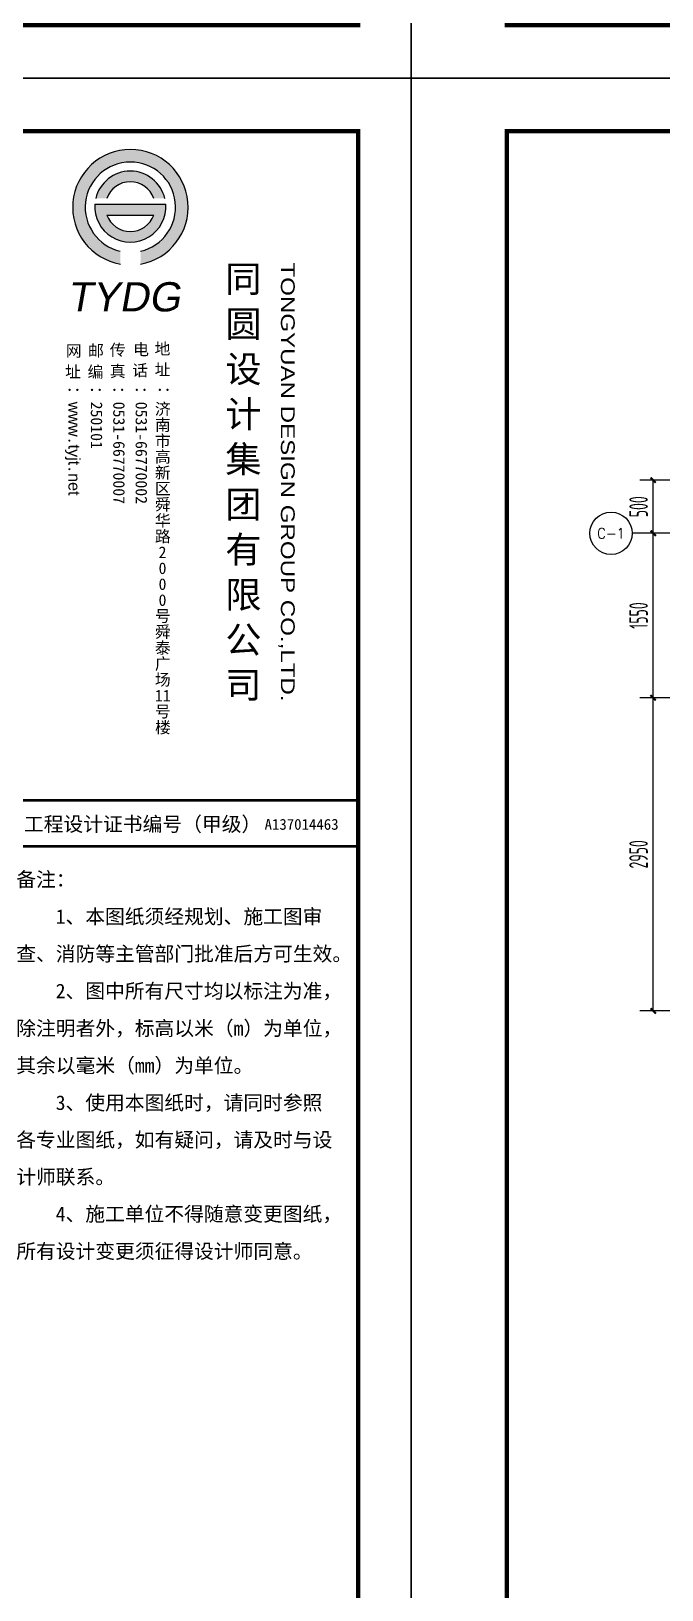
# Model space of a CAD drawing. Extents: x -473190 to 2138458, y -81875 to 2633646.
# Drawn here: x 1344730 to 1350674, y -36716 to -22032 of the extents above; entities that cross this region are included whole.
import ezdxf
from ezdxf.enums import TextEntityAlignment as Align

# ---------------------------------------------------------------- set-up
doc = ezdxf.new("R2010")
doc.units = 0
doc.header["$LTSCALE"] = 1000
for name, color, linetype in [('AXIS', 3, 'Continuous'), ('AXIS_TEXT', 7, 'Continuous'), ('ECA_TK', 7, 'Continuous'), ('PUB_DIM', 3, 'Continuous'), ('tk', 7, 'Continuous')]:
    doc.layers.add(name, color=color, linetype=linetype)
doc.styles.add('_TCH_AXIS', font='COMPLEX', dxfattribs={"bigfont": 'GBCBIG'})
doc.styles.add('_TCH_DIM_T3', font='tssdeng.shx', dxfattribs={"width": 0.564706, "bigfont": '@@@tssdchn.shx'})
doc.styles.add('CCDI_T0G_01', font='arial.ttf')
doc.styles.add('COMPLEX', font='COMPLEX.shx', dxfattribs={"width": 0.65})
doc.styles.add('SUNTXT', font='', dxfattribs={"height": 2.5})
doc.styles.add('tyad', font='swissk.ttf', dxfattribs={"height": 2.5})
doc.styles.add('黑体', font='simhei.ttf', dxfattribs={"width": 0.65})
doc.styles.get('SUNTXT').set_extended_font_data('SimSun')
doc.dimstyles.new('_TCH_ARCH&&50', dxfattribs={"dimtxt": 175, "dimasz": 50, "dimexe": 125, "dimexo": 150, "dimgap": 50, "dimtad": 1, "dimdec": 0, "dimzin": 0, "dimdsep": 46, "dimtxsty": '_TCH_DIM_T3', "dimblk": 'ARCHTICK', "dimcen": 0.09, "dimclrt": 7, "dimazin": 2, "dimtfac": 1, "dimtdec": 0, "dimtix": 1, "dimtmove": 2, "dimatfit": 3, "dimfxl": 0, "dimtolj": 1, "dimtzin": 0, "dimarcsym": 0})

# ---------------------------------------------------------------- blocks, each defined once
blk = doc.blocks.new('10B_A1E图框')
h = blk.add_hatch(color=256)
h.paths.add_polyline_path([(786.16, 558.97), (786.16, 561.39, -8.823966), (789.97, 561.39), (789.97, 558.98, 11.333343)])
h.paths.add_polyline_path([(781.52, 571.34), (783.6, 571.34, -0.711417), (792.46, 571.34), (794.54, 571.34, 0.79114)], flags=17)
h.paths.add_polyline_path([(781.36, 570.26, 1.071858), (794.7, 570.26)], flags=17)
h.paths.add_polyline_path([(792.44, 568.2, -0.701619), (783.62, 568.2)], flags=16)
for p, q in [((781.36, 570.26), (794.7, 570.26)), ((783.62, 568.2), (792.44, 568.2))]:
    blk.add_line(p, q)
at = {"const_width": 0.5}
blk.add_lwpolyline([(831, 457.96), (765, 457.96)], dxfattribs=at)
blk.add_lwpolyline([(831, 457.96), (765, 457.96)], dxfattribs=at)
for centre, radius, start, end in [((788.05, 569.69), 10.88, 280.1324, 259.9627), ((788.05, 569.69), 8.52, 282.9926, 257.1302), ((788.03, 569.8), 6.69, 13.3022, 166.6978), ((788.03, 569.8), 4.69, 19.1426, 160.8574), ((788.03, 569.8), 6.69, 176.0272, 3.9728), ((788.03, 569.8), 4.69, 199.8915, 340.1085)]:
    blk.add_arc(centre, radius, start, end)
at = {"layer": 'ECA_TK'}
blk.add_lwpolyline([(0, 0), (841, 0), (841, 594), (0, 594)], close=True, dxfattribs=at)
at = {"layer": 'ECA_TK', "const_width": 0.8}
blk.add_lwpolyline([(831, 10), (831, 584), (18, 584), (18, 10)], close=True, dxfattribs=at)
at = {"layer": 'ECA_TK', "const_width": 0.5}
for points in [[(765, 457.96), (831, 457.96)], [(765, 449.25), (831, 449.25)]]:
    blk.add_lwpolyline(points, dxfattribs=at)
for s, height, style, p in [('同', 5, '黑体', (805.94, 553.7)), ('圆', 5, '黑体', (805.94, 545.2)), ('网', 2.18, 'SUNTXT', (775.88, 541.55)), ('邮', 2.18, 'SUNTXT', (780.08, 541.58)), ('传', 2.18, 'SUNTXT', (784.17, 541.71)), ('电', 2.18, 'SUNTXT', (788.57, 541.81)), ('地', 2.18, 'SUNTXT', (792.61, 541.93)), ('址', 2.18, 'SUNTXT', (792.62, 537.99)), ('设', 5, '黑体', (805.94, 536.7)), ('址', 2.18, 'SUNTXT', (775.74, 537.6)), ('编', 2.18, 'SUNTXT', (779.97, 537.57)), ('真', 2.18, 'SUNTXT', (784.17, 537.71)), ('话', 2.18, 'SUNTXT', (788.39, 537.86)), ('济', 2.18, 'SUNTXT', (792.67, 530.58)), ('计', 5, '黑体', (805.94, 528.2)), ('南', 2.18, 'SUNTXT', (792.67, 527.58)), ('市', 2.18, 'SUNTXT', (792.67, 524.58)), ('高', 2.18, 'SUNTXT', (792.67, 521.58)), ('集', 5, '黑体', (805.94, 519.7)), ('新', 2.18, 'SUNTXT', (792.67, 518.58)), ('区', 2.18, 'SUNTXT', (792.67, 515.58)), ('舜', 2.18, 'SUNTXT', (792.67, 512.58)), ('团', 5, '黑体', (805.94, 511.2)), ('华', 2.18, 'SUNTXT', (792.67, 509.58)), ('路', 2.18, 'SUNTXT', (792.67, 506.58)), ('有', 5, '黑体', (805.94, 502.7)), ('2', 2.18, 'SUNTXT', (793.36, 503.58)), ('0', 2.18, 'SUNTXT', (793.36, 500.58)), ('0', 2.18, 'SUNTXT', (793.36, 497.58)), ('限', 5, '黑体', (805.94, 494.2)), ('0', 2.18, 'SUNTXT', (793.36, 494.58)), ('号', 2.18, 'SUNTXT', (792.67, 491.58)), ('舜', 2.18, 'SUNTXT', (792.67, 488.58)), ('公', 5, '黑体', (805.94, 485.7)), ('泰', 2.18, 'SUNTXT', (792.67, 485.58)), ('广', 2.18, 'SUNTXT', (792.67, 482.58)), ('场', 2.18, 'SUNTXT', (792.67, 479.58)), ('司', 5, '黑体', (805.94, 477.2)), ('号', 2.18, 'SUNTXT', (792.67, 473.58)), ('11', 2.18, 'SUNTXT', (792.67, 476.58)), ('楼', 2.18, 'SUNTXT', (792.69, 470.58))]:
    blk.add_text(s, height=height, dxfattribs=dict(style=style)).set_placement(p)
at = {"style": 'CCDI_T0G_01', "width": 1.25}
blk.add_text('TONGYUAN DESIGN GROUP CO.,LTD.', height=2.6, rotation=270, dxfattribs=at).set_placement((816.42, 559.28))
at = {"style": 'tyad', "oblique": 10}
blk.add_text('TYDG', height=5.5, dxfattribs=at).set_placement((776.12, 550.06))
at = {"char_height": 2.18, "width": 39.1789, "attachment_point": 1, "rotation": 270, "style": 'SUNTXT'}
for s, insert in [('：{\\fArial|b0|i0|c134|p32;www}.{\\fArial|b0|i0|c134|p32;tyjt}.{\\fArial|b0|i0|c134|p32;net\\fArial|b0|i0|c0|p32;}', (778.56, 536.02)), ('：250101', (782.78, 536.02)), ('：0531-66770007', (787, 536.02)), ('：0531-66770002', (791.22, 536.02)), ('：', (795.56, 536.02))]:
    blk.add_mtext(s, dxfattribs=dict(at, insert=insert))
at = {"layer": 'ECA_TK', "linetype": 'Continuous', "style": 'SUNTXT'}
for s, height, p in [('工程设计证书编号（甲级）', 2.7342, (767.97, 452.09)), ('A137014463', 2.051, (813.34, 452.39))]:
    blk.add_text(s, height=height, dxfattribs=at).set_placement(p)
at = {"layer": 'ECA_TK', "style": 'SUNTXT'}
for s, p in [('备注：', (766.54, 441.68)), ('    1、本图纸须经规划、施工图审', (766.54, 434.68)), ('查、消防等主管部门批准后方可生效。', (766.54, 427.66)), ('    2、图中所有尺寸均以标注为准，', (766.54, 420.65)), ('除注明者外，标高以米（m）为单位，', (766.54, 413.62)), ('其余以毫米（mm）为单位。', (766.54, 406.61)), ('    3、使用本图纸时，请同时参照', (766.54, 399.6)), ('各专业图纸，如有疑问，请及时与设', (766.54, 392.61)), ('计师联系。', (766.54, 385.63)), ('    4、施工单位不得随意变更图纸，', (766.54, 378.63)), ('所有设计变更须征得设计师同意。', (766.54, 371.62))]:
    blk.add_text(s, height=2.73, dxfattribs=at).set_placement(p)
blk = doc.blocks.new('_ArchTick')
at = {"color": 0, "linetype": 'ByBlock', "const_width": 0.4}
blk.add_lwpolyline([(-0.5, -0.5), (0.5, 0.5)], dxfattribs=at)
blk = doc.blocks.new('*D2775')
at = {"layer": 'Defpoints', "color": 0, "transparency": 16777216}
for p in [(1350592, -26262), (1351646, -26262), (1351646, -26762)]:
    blk.add_point(p, dxfattribs=at)
at = {"layer": 'PUB_DIM', "color": 0, "lineweight": -2, "transparency": 16777216}
for p, q in [((1351496, -26262), (1350467, -26262)), ((1350592, -26762), (1350592, -26262)), ((1351496, -26762), (1350467, -26762))]:
    blk.add_line(p, q, dxfattribs=at)
at = {"layer": 'PUB_DIM', "color": 0, "lineweight": -2, "transparency": 16777216, "xscale": 50, "yscale": 50, "zscale": 50}
for p, rotation in [((1350592, -26262), 90), ((1350592, -26762), 270)]:
    blk.add_blockref('_ArchTick', p, dxfattribs=dict(at, rotation=rotation))
at = {"layer": 'PUB_DIM', "color": 7, "transparency": 16777216, "insert": (1350455, -26512), "char_height": 175, "attachment_point": 5, "rotation": 90, "style": '_TCH_DIM_T3'}
blk.add_mtext('\\A1;500', dxfattribs=at)
blk = doc.blocks.new('*D2776')
at = {"layer": 'Defpoints', "color": 0, "transparency": 16777216}
for p in [(1350592, -26762), (1351646, -26762), (1351646, -28312)]:
    blk.add_point(p, dxfattribs=at)
at = {"layer": 'PUB_DIM', "color": 0, "lineweight": -2, "transparency": 16777216}
for p, q in [((1351496, -26762), (1350467, -26762)), ((1350592, -28312), (1350592, -26762)), ((1351496, -28312), (1350467, -28312))]:
    blk.add_line(p, q, dxfattribs=at)
at = {"layer": 'PUB_DIM', "color": 0, "lineweight": -2, "transparency": 16777216, "xscale": 50, "yscale": 50, "zscale": 50}
for p, rotation in [((1350592, -26762), 90), ((1350592, -28312), 270)]:
    blk.add_blockref('_ArchTick', p, dxfattribs=dict(at, rotation=rotation))
at = {"layer": 'PUB_DIM', "color": 7, "transparency": 16777216, "insert": (1350455, -27537), "char_height": 175, "attachment_point": 5, "rotation": 90, "style": '_TCH_DIM_T3'}
blk.add_mtext('\\A1;1550', dxfattribs=at)
blk = doc.blocks.new('*D2777')
at = {"layer": 'Defpoints', "color": 0, "transparency": 16777216}
for p in [(1350592, -28312), (1351646, -28312), (1351646, -31262)]:
    blk.add_point(p, dxfattribs=at)
at = {"layer": 'PUB_DIM', "color": 0, "lineweight": -2, "transparency": 16777216}
for p, q in [((1351496, -28312), (1350467, -28312)), ((1350592, -31262), (1350592, -28312)), ((1351496, -31262), (1350467, -31262))]:
    blk.add_line(p, q, dxfattribs=at)
at = {"layer": 'PUB_DIM', "color": 0, "lineweight": -2, "transparency": 16777216, "xscale": 50, "yscale": 50, "zscale": 50}
for p, rotation in [((1350592, -28312), 90), ((1350592, -31262), 270)]:
    blk.add_blockref('_ArchTick', p, dxfattribs=dict(at, rotation=rotation))
at = {"layer": 'PUB_DIM', "color": 7, "transparency": 16777216, "insert": (1350455, -29787), "char_height": 175, "attachment_point": 5, "rotation": 90, "style": '_TCH_DIM_T3'}
blk.add_mtext('\\A1;2950', dxfattribs=at)
blk = doc.blocks.new('_AXISO')
blk.add_circle((0, 0), 0.5)
at = {"layer": 'AXIS_TEXT', "style": 'COMPLEX', "width": 1.041667}
blk.add_attdef('A', text='', height=0.56, dxfattribs=at).set_placement((-0.25, -0.28), (0.25, -0.28), align=Align.FIT)

msp = doc.modelspace()

# ---------------------------------------------------------------- linework, layer by layer
at = {"layer": 'AXIS'}
msp.add_line((1351645.7, -26762.1), (1350395.7, -26762.1), dxfattribs=at)

# ---------------------------------------------------------------- block references
ref = msp.add_blockref('_AXISO', (1350195.7, -26762.1), dxfattribs=dict(at, xscale=400, yscale=400, zscale=400))
ref.add_attrib('A', 'C-1', dxfattribs={"layer": 'AXIS_TEXT', "height": 98.31, "style": '_TCH_AXIS'}).set_placement((1350064.6, -26811.2), (1350326.8, -26811.2), align=Align.FIT)
at = {"layer": 'tk', "xscale": 50, "yscale": 50, "zscale": 50}
for p in [(1306263.1, -22474.7), (1348313.1, -22474.7), (1306263.1, -52174.7), (1348313.1, -52174.7)]:
    msp.add_blockref('10B_A1E图框', p, dxfattribs=at)

# ---------------------------------------------------------------- dimensions: what is measured, and where the dimension line sits
at = {"layer": 'PUB_DIM'}
for p1, p2, picture, middle in [((1351645.7, -26762.1), (1351645.7, -26262.1), '*D2775', (1350454.7, -26512.1)), ((1351645.7, -28312.1), (1351645.7, -26762.1), '*D2776', (1350454.7, -27537.1)), ((1351645.7, -31262.1), (1351645.7, -28312.1), '*D2777', (1350454.7, -29787.1))]:
    dim = msp.add_aligned_dim(p1=p1, p2=p2, distance=1053.5, dimstyle='_TCH_ARCH&&50', dxfattribs=at)
    dim.commit()
    dim.dimension.update_dxf_attribs({"geometry": picture, "text_midpoint": middle})

doc.saveas('drawing.dxf')
